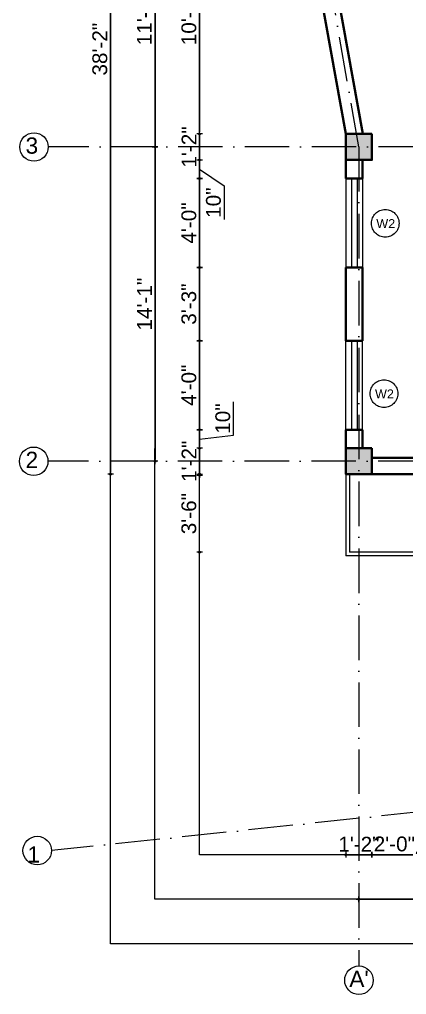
# Model space of a CAD drawing. Header units: inches. Extents: x -71 to 2682309, y -3332 to 801571.
# Drawn here: x 2670918 to 2671127, y 791008 to 791534 of the extents above; entities that cross this region are included whole.
import ezdxf

# ---------------------------------------------------------------- set-up
doc = ezdxf.new("R2010")
doc.units = ezdxf.units.IN
doc.header["$MEASUREMENT"] = 0
doc.header["$PDMODE"] = 99
doc.linetypes.add('ACAD_ISO04W100', pattern=[30, 24, -3, 0, -3])
doc.linetypes.add('ACAD_ISO10W100', pattern=[18, 12, -3, 0, -3])
for name, color, linetype, lineweight in [('CENTER  LINE RA', 10, 'ACAD_ISO04W100', 18), ('CONC. OUTLINE RA', 150, 'Continuous', 40), ('DOOR-WIN RA', 3, 'Continuous', 20), ('Hatch', 254, 'Continuous', 9), ('stair EA', 132, 'Continuous', 5), ('TEXT RA', 254, 'Continuous', 20), ('TEXTURE EA', 8, 'ACAD_ISO10W100', 9), ('wall EA', 24, 'Continuous', 40)]:
    doc.layers.add(name, color=color, linetype=linetype, lineweight=lineweight)
for name, color, linetype in [('HACTH', 7, 'Continuous'), ('lettring', 7, 'Continuous'), ('text EA', 7, 'Continuous')]:
    doc.layers.add(name, color=color, linetype=linetype)
doc.styles.add('DIM 8', font='arial.ttf', dxfattribs={"height": 8})
doc.styles.get("Standard").update_dxf_attribs({"font": 'arial.ttf'})
doc.dimstyles.new('Copy of DIM 8', dxfattribs={"dimtxt": 8, "dimasz": 1, "dimexe": 6, "dimexo": 18, "dimgap": 1.6875, "dimtad": 1, "dimdec": 0, "dimzin": 3, "dimdsep": 46, "dimlunit": 4, "dimtxsty": 'DIM 8', "dimblk": 'dot 2', "dimcen": 0.09375, "dimse1": 1, "dimse2": 1, "dimclrd": 1, "dimclre": 1, "dimclrt": 256, "dimadec": 0, "dimazin": 0, "dimtfac": 0.75, "dimtdec": 0, "dimtix": 1, "dimtmove": 1, "dimatfit": 3, "dimldrblk": 'DOT', "dimfxl": 1, "dimtolj": 1, "dimtzin": 0, "dimlwd": 9, "dimlwe": 9, "dimarcsym": 0})

# ---------------------------------------------------------------- blocks, each defined once
blk = doc.blocks.new('dot1')
at = {"layer": 'Hatch'}
h = blk.add_hatch(color=256, dxfattribs=at)
edge = h.paths.add_edge_path()
edge.add_arc((0, 0), 1, 0, 360)
for p, q in [((3, 0), (-3, 0)), ((0, 3), (0, -3))]:
    blk.add_line(p, q, dxfattribs=at)
blk.add_circle((0, 0), 1, dxfattribs=at)
blk = doc.blocks.new('dot 2')
at = {"layer": 'Hatch', "xscale": 0.5, "yscale": 0.5, "zscale": 0.5}
blk.add_blockref('dot1', (0, 0), dxfattribs=at)
blk = doc.blocks.new('*D1749')
at = {"layer": 'Defpoints', "color": 0, "transparency": 16777216}
for p in [(2671071.38, 791596.26), (2671014.95, 791472.05), (2671093.96, 791472.05)]:
    blk.add_point(p, dxfattribs=at)
at = {"layer": 'lettring', "color": 1, "lineweight": 9, "transparency": 16777216}
blk.add_line((2671014.95, 791595.26), (2671014.95, 791473.05), dxfattribs=at)
for p, rotation in [((2671014.95, 791596.26), 90), ((2671014.95, 791472.05), 270)]:
    blk.add_blockref('dot 2', p, dxfattribs=dict(at, rotation=rotation))
at = {"layer": 'lettring', "transparency": 16777216, "insert": (2671009.18, 791534.16), "char_height": 8, "attachment_point": 5, "rotation": 90, "style": 'DIM 8'}
blk.add_mtext('\\A1;10\'-4"', dxfattribs=at)
blk = doc.blocks.new('_Dot')
at = {"color": 0, "linetype": 'ByBlock', "lineweight": -2}
blk.add_line((-0.5, 0), (-1, 0), dxfattribs=at)
at = {"color": 0, "linetype": 'ByBlock', "const_width": 0.5}
blk.add_lwpolyline([(-0.25, 0, 1), (0.25, 0, 1)], format="xyb", close=True, dxfattribs=at)
blk = doc.blocks.new('*D1750')
at = {"layer": 'Defpoints', "color": 0, "transparency": 16777216}
for p in [(2671093.96, 791472.05), (2671014.95, 791458.05), (2671093.96, 791458.05)]:
    blk.add_point(p, dxfattribs=at)
at = {"layer": 'lettring', "color": 1, "lineweight": 9, "transparency": 16777216}
for p, q in [((2671014.95, 791473.05), (2671014.95, 791474.05)), ((2671014.95, 791472.05), (2671014.95, 791458.05)), ((2671014.95, 791457.05), (2671014.95, 791456.05))]:
    blk.add_line(p, q, dxfattribs=at)
for p, rotation in [((2671014.95, 791472.05), 270), ((2671014.95, 791458.05), 90)]:
    blk.add_blockref('dot 2', p, dxfattribs=dict(at, rotation=rotation))
at = {"layer": 'lettring', "transparency": 16777216, "insert": (2671009.25, 791465.05), "char_height": 8, "attachment_point": 5, "rotation": 90, "style": 'DIM 8'}
blk.add_mtext('\\A1;1\'-2"', dxfattribs=at)
blk = doc.blocks.new('*D1751')
at = {"layer": 'Defpoints', "color": 0, "transparency": 16777216}
for p in [(2671093.96, 791458.05), (2671014.95, 791448.05), (2671093.96, 791448.05)]:
    blk.add_point(p, dxfattribs=at)
at = {"layer": 'lettring', "color": 1, "lineweight": 9, "transparency": 16777216}
for p, q in [((2671014.95, 791457.05), (2671014.95, 791449.05)), ((2671014.95, 791453.05), (2671028.21, 791444.03)), ((2671028.21, 791444.03), (2671028.21, 791425.99))]:
    blk.add_line(p, q, dxfattribs=at)
for p, rotation in [((2671014.95, 791458.05), 90), ((2671014.95, 791448.05), 270)]:
    blk.add_blockref('dot 2', p, dxfattribs=dict(at, rotation=rotation))
at = {"layer": 'lettring', "transparency": 16777216, "insert": (2671022.44, 791435.01), "char_height": 8, "attachment_point": 5, "rotation": 90, "style": 'DIM 8'}
blk.add_mtext('\\A1;10"', dxfattribs=at)
blk = doc.blocks.new('*D1752')
at = {"layer": 'Defpoints', "color": 0, "transparency": 16777216}
for p in [(2671093.96, 791448.05), (2671014.95, 791400.05), (2671093.96, 791400.05)]:
    blk.add_point(p, dxfattribs=at)
at = {"layer": 'lettring', "color": 1, "lineweight": 9, "transparency": 16777216}
blk.add_line((2671014.95, 791447.05), (2671014.95, 791401.05), dxfattribs=at)
for p, rotation in [((2671014.95, 791448.05), 90), ((2671014.95, 791400.05), 270)]:
    blk.add_blockref('dot 2', p, dxfattribs=dict(at, rotation=rotation))
at = {"layer": 'lettring', "transparency": 16777216, "insert": (2671009.18, 791424.05), "char_height": 8, "attachment_point": 5, "rotation": 90, "style": 'DIM 8'}
blk.add_mtext('\\A1;4\'-0"', dxfattribs=at)
blk = doc.blocks.new('*D1753')
at = {"layer": 'Defpoints', "color": 0, "transparency": 16777216}
for p in [(2671093.96, 791400.05), (2671014.95, 791360.55), (2671093.96, 791360.55)]:
    blk.add_point(p, dxfattribs=at)
at = {"layer": 'lettring', "color": 1, "lineweight": 9, "transparency": 16777216}
blk.add_line((2671014.95, 791399.05), (2671014.95, 791361.55), dxfattribs=at)
for p, rotation in [((2671014.95, 791400.05), 90), ((2671014.95, 791360.55), 270)]:
    blk.add_blockref('dot 2', p, dxfattribs=dict(at, rotation=rotation))
at = {"layer": 'lettring', "transparency": 16777216, "insert": (2671009.18, 791380.3), "char_height": 8, "attachment_point": 5, "rotation": 90, "style": 'DIM 8'}
blk.add_mtext('\\A1;3\'-3"', dxfattribs=at)
blk = doc.blocks.new('*D1754')
at = {"layer": 'Defpoints', "color": 0, "transparency": 16777216}
for p in [(2671093.96, 791360.55), (2671014.95, 791312.55), (2671093.96, 791312.55)]:
    blk.add_point(p, dxfattribs=at)
at = {"layer": 'lettring', "color": 1, "lineweight": 9, "transparency": 16777216}
blk.add_line((2671014.95, 791359.55), (2671014.95, 791313.55), dxfattribs=at)
for p, rotation in [((2671014.95, 791360.55), 90), ((2671014.95, 791312.55), 270)]:
    blk.add_blockref('dot 2', p, dxfattribs=dict(at, rotation=rotation))
at = {"layer": 'lettring', "transparency": 16777216, "insert": (2671009.18, 791336.55), "char_height": 8, "attachment_point": 5, "rotation": 90, "style": 'DIM 8'}
blk.add_mtext('\\A1;4\'-0"', dxfattribs=at)
blk = doc.blocks.new('*D1755')
at = {"layer": 'Defpoints', "color": 0, "transparency": 16777216}
for p in [(2671093.96, 791312.55), (2671014.95, 791302.55), (2671093.96, 791302.55)]:
    blk.add_point(p, dxfattribs=at)
at = {"layer": 'lettring', "color": 1, "lineweight": 9, "transparency": 16777216}
for p, q in [((2671033.28, 791309.55), (2671033.28, 791327.58)), ((2671014.95, 791311.55), (2671014.95, 791303.55)), ((2671014.95, 791307.55), (2671033.28, 791309.55))]:
    blk.add_line(p, q, dxfattribs=at)
for p, rotation in [((2671014.95, 791312.55), 90), ((2671014.95, 791302.55), 270)]:
    blk.add_blockref('dot 2', p, dxfattribs=dict(at, rotation=rotation))
at = {"layer": 'lettring', "transparency": 16777216, "insert": (2671027.5, 791318.56), "char_height": 8, "attachment_point": 5, "rotation": 90, "style": 'DIM 8'}
blk.add_mtext('\\A1;10"', dxfattribs=at)
blk = doc.blocks.new('*D1756')
at = {"layer": 'Defpoints', "color": 0, "transparency": 16777216}
for p in [(2671093.96, 791302.55), (2671014.95, 791288.55), (2671093.96, 791288.55)]:
    blk.add_point(p, dxfattribs=at)
at = {"layer": 'lettring', "color": 1, "lineweight": 9, "transparency": 16777216}
for p, q in [((2671014.95, 791303.55), (2671014.95, 791304.55)), ((2671014.95, 791302.55), (2671014.95, 791288.55)), ((2671014.95, 791287.55), (2671014.95, 791286.55))]:
    blk.add_line(p, q, dxfattribs=at)
for p, rotation in [((2671014.95, 791302.55), 270), ((2671014.95, 791288.55), 90)]:
    blk.add_blockref('dot 2', p, dxfattribs=dict(at, rotation=rotation))
at = {"layer": 'lettring', "transparency": 16777216, "insert": (2671009.25, 791295.55), "char_height": 8, "attachment_point": 5, "rotation": 90, "style": 'DIM 8'}
blk.add_mtext('\\A1;1\'-2"', dxfattribs=at)
blk = doc.blocks.new('*D1758')
at = {"layer": 'Defpoints', "color": 0, "transparency": 16777216}
for p in [(2671078.38, 791603.26), (2670990.93, 791465.04), (2671100.96, 791465.04)]:
    blk.add_point(p, dxfattribs=at)
at = {"layer": 'lettring', "color": 1, "lineweight": 9, "transparency": 16777216}
blk.add_line((2670990.93, 791602.26), (2670990.93, 791466.04), dxfattribs=at)
for p, rotation in [((2670990.93, 791603.26), 90), ((2670990.93, 791465.04), 270)]:
    blk.add_blockref('dot 2', p, dxfattribs=dict(at, rotation=rotation))
at = {"layer": 'lettring', "transparency": 16777216, "insert": (2670985.16, 791534.15), "char_height": 8, "attachment_point": 5, "rotation": 90, "style": 'DIM 8'}
blk.add_mtext('\\A1;11\'-6"', dxfattribs=at)
blk = doc.blocks.new('*D1759')
at = {"layer": 'Defpoints', "color": 0, "transparency": 16777216}
for p in [(2671100.96, 791465.04), (2670990.93, 791295.55), (2671100.96, 791295.55)]:
    blk.add_point(p, dxfattribs=at)
at = {"layer": 'lettring', "color": 1, "lineweight": 9, "transparency": 16777216}
blk.add_line((2670990.93, 791464.04), (2670990.93, 791296.55), dxfattribs=at)
for p, rotation in [((2670990.93, 791465.04), 90), ((2670990.93, 791295.55), 270)]:
    blk.add_blockref('dot 2', p, dxfattribs=dict(at, rotation=rotation))
at = {"layer": 'lettring', "transparency": 16777216, "insert": (2670985.23, 791380.29), "char_height": 8, "attachment_point": 5, "rotation": 90, "style": 'DIM 8'}
blk.add_mtext('\\A1;14\'-1"', dxfattribs=at)
blk = doc.blocks.new('*D1760')
at = {"layer": 'Defpoints', "color": 0, "transparency": 16777216}
for p in [(2671014.95, 791288.05), (2671095.96, 791288.05), (2671095.96, 791246.55)]:
    blk.add_point(p, dxfattribs=at)
at = {"layer": 'lettring', "color": 1, "lineweight": 9, "transparency": 16777216}
blk.add_line((2671014.95, 791247.55), (2671014.95, 791287.05), dxfattribs=at)
for p, rotation in [((2671014.95, 791288.05), 90), ((2671014.95, 791246.55), 270)]:
    blk.add_blockref('dot 2', p, dxfattribs=dict(at, rotation=rotation))
at = {"layer": 'lettring', "transparency": 16777216, "insert": (2671009.18, 791267.3), "char_height": 8, "attachment_point": 5, "rotation": 90, "style": 'DIM 8'}
blk.add_mtext('\\A1;3\'-6"', dxfattribs=at)
blk = doc.blocks.new('*D1761')
at = {"layer": 'Defpoints', "color": 0, "transparency": 16777216}
for p in [(2671044.06, 791747), (2670966.88, 791288.55), (2671093.96, 791288.55)]:
    blk.add_point(p, dxfattribs=at)
at = {"layer": 'lettring', "color": 1, "lineweight": 9, "transparency": 16777216}
blk.add_line((2670966.88, 791746), (2670966.88, 791289.55), dxfattribs=at)
for p, rotation in [((2670966.88, 791747), 90), ((2670966.88, 791288.55), 270)]:
    blk.add_blockref('dot 2', p, dxfattribs=dict(at, rotation=rotation))
at = {"layer": 'lettring', "transparency": 16777216, "insert": (2670961.11, 791517.78), "char_height": 8, "attachment_point": 5, "rotation": 90, "style": 'DIM 8'}
blk.add_mtext('\\A1;38\'-2"', dxfattribs=at)
blk = doc.blocks.new('*D1777')
at = {"layer": 'Defpoints', "color": 0, "transparency": 16777216}
for p in [(2671093.96, 791288.55), (2671107.96, 791288.55), (2671107.96, 791083.34)]:
    blk.add_point(p, dxfattribs=at)
at = {"layer": 'lettring', "color": 1, "lineweight": 9, "transparency": 16777216}
for p, q in [((2671092.96, 791083.34), (2671091.96, 791083.34)), ((2671093.96, 791083.34), (2671107.96, 791083.34)), ((2671108.96, 791083.34), (2671109.96, 791083.34))]:
    blk.add_line(p, q, dxfattribs=at)
blk.add_blockref('dot 2', (2671093.96, 791083.34), dxfattribs=at)
at = {"layer": 'lettring', "color": 1, "lineweight": 9, "transparency": 16777216, "rotation": 180}
blk.add_blockref('dot 2', (2671107.96, 791083.34), dxfattribs=at)
at = {"layer": 'lettring', "transparency": 16777216, "insert": (2671100.96, 791089.04), "char_height": 8, "attachment_point": 5, "style": 'DIM 8'}
blk.add_mtext('\\A1;1\'-2"', dxfattribs=at)
blk = doc.blocks.new('*D1778')
at = {"layer": 'Defpoints', "color": 0, "transparency": 16777216}
for p in [(2671107.96, 791288.55), (2671132.19, 791288.49), (2671132.19, 791083.34)]:
    blk.add_point(p, dxfattribs=at)
at = {"layer": 'lettring', "color": 1, "lineweight": 9, "transparency": 16777216}
for p, q in [((2671106.96, 791083.34), (2671105.96, 791083.34)), ((2671107.96, 791083.34), (2671132.19, 791083.34)), ((2671133.19, 791083.34), (2671134.19, 791083.34))]:
    blk.add_line(p, q, dxfattribs=at)
blk.add_blockref('dot 2', (2671107.96, 791083.34), dxfattribs=at)
at = {"layer": 'lettring', "color": 1, "lineweight": 9, "transparency": 16777216, "rotation": 180}
blk.add_blockref('dot 2', (2671132.19, 791083.34), dxfattribs=at)
at = {"layer": 'lettring', "transparency": 16777216, "insert": (2671120.08, 791089.11), "char_height": 8, "attachment_point": 5, "style": 'DIM 8'}
blk.add_mtext('\\A1;2\'-0"', dxfattribs=at)
blk = doc.blocks.new('*D1784')
at = {"layer": 'Defpoints', "color": 0, "transparency": 16777216}
for p in [(2671100.96, 791295.55), (2671229.42, 791295.55), (2671229.42, 791059.34)]:
    blk.add_point(p, dxfattribs=at)
at = {"layer": 'lettring', "color": 1, "lineweight": 9, "transparency": 16777216}
blk.add_line((2671101.96, 791059.34), (2671228.42, 791059.34), dxfattribs=at)
at = {"layer": 'lettring', "color": 1, "lineweight": 9, "transparency": 16777216, "rotation": 180}
blk.add_blockref('dot 2', (2671100.96, 791059.34), dxfattribs=at)
at = {"layer": 'lettring', "color": 1, "lineweight": 9, "transparency": 16777216}
blk.add_blockref('dot 2', (2671229.42, 791059.34), dxfattribs=at)
at = {"layer": 'lettring', "transparency": 16777216, "insert": (2671165.19, 791065.11), "char_height": 8, "attachment_point": 5, "style": 'DIM 8'}
blk.add_mtext('\\A1;10\'-8"', dxfattribs=at)

msp = doc.modelspace()

# ---------------------------------------------------------------- hatches: boundary and pattern name
at = {"layer": 'HACTH', "lineweight": 30, "transparency": 33554541}
h = msp.add_hatch(color=256, dxfattribs=at)
h.dxf.hatch_style = 1
h.paths.add_polyline_path([(2671107.96, 791458.05), (2671107.96, 791472.05), (2671093.96, 791472.05), (2671093.96, 791458.05)])
h = msp.add_hatch(color=256, dxfattribs=at)
h.dxf.hatch_style = 1
h.paths.add_polyline_path([(2671107.96, 791288.55), (2671107.96, 791302.55), (2671093.96, 791302.55), (2671093.96, 791288.55)])

# ---------------------------------------------------------------- linework, layer by layer
at = {"layer": 'CENTER  LINE RA', "linetype": 'ACAD_ISO10W100', "ltscale": 2}
for p, q in [((2671100.96, 791465.05), (2671022.07, 791912.49)), ((2671460.49, 791465.04), (2670933.25, 791465.04)), ((2671100.96, 791465.05), (2671100.96, 791023.34)), ((2671460.33, 791295.55), (2670933.09, 791295.55)), ((2671460.17, 791140.72), (2670934.98, 791085.59))]:
    msp.add_line(p, q, dxfattribs=at)
at = {"layer": 'CONC. OUTLINE RA'}
for points in [[(2671107.96, 791472.05), (2671107.96, 791458.05), (2671093.96, 791458.05), (2671093.96, 791472.05)], [(2671107.96, 791302.55), (2671107.96, 791288.55), (2671093.96, 791288.55), (2671093.96, 791302.55)]]:
    msp.add_lwpolyline(points, close=True, dxfattribs=at)
at = {"layer": 'Defpoints'}
for p, q in [((2670966.84, 791035.34), (2670966.97, 791897.04)), ((2670990.85, 791059.34), (2670990.97, 791873.04)), ((2671014.85, 791083.34), (2671014.97, 791849.04)), ((2671400.12, 791083.34), (2671014.85, 791083.34)), ((2671424.12, 791059.34), (2670990.85, 791059.34)), ((2671448.11, 791035.34), (2670966.84, 791035.34))]:
    msp.add_line(p, q, dxfattribs=at)
at = {"layer": 'DOOR-WIN RA'}
for p, q in [((2671093.96, 791448.05), (2671093.96, 791400.05)), ((2671096.96, 791448.05), (2671096.96, 791400.05)), ((2671099.96, 791448.05), (2671099.96, 791400.05)), ((2671102.96, 791448.05), (2671102.96, 791400.05)), ((2671093.96, 791312.55), (2671093.96, 791360.55)), ((2671096.96, 791360.55), (2671096.96, 791312.55)), ((2671099.96, 791360.55), (2671099.96, 791312.55)), ((2671102.96, 791312.55), (2671102.96, 791360.55))]:
    msp.add_line(p, q, dxfattribs=at)
at = {"layer": 'stair EA'}
for p, q in [((2671093.96, 791288.55), (2671093.96, 791244.55)), ((2671095.96, 791288.55), (2671095.96, 791246.55)), ((2671222.42, 791244.55), (2671093.96, 791244.55)), ((2671222.42, 791246.55), (2671095.96, 791246.55))]:
    msp.add_line(p, q, dxfattribs=at)
at = {"layer": 'TEXTURE EA', "linetype": 'ByBlock', "ltscale": 2}
for centre in [(2670925.56, 791465.04), (2670925.4, 791295.55), (2670927.29, 791085.59), (2671100.96, 791015.65)]:
    msp.add_circle(centre, 7.69, dxfattribs=at)
at = {"layer": 'TEXTURE EA', "linetype": 'ACAD_ISO10W100', "ltscale": 4}
for centre in [(2671115.16, 791423.89), (2671114.47, 791332.04)]:
    msp.add_circle(centre, 7.46, dxfattribs=at)
at = {"layer": 'wall EA'}
for p, q in [((2671044.06, 791747), (2671093.96, 791472.05)), ((2671080.51, 791596.26), (2671103.11, 791472.05)), ((2671093.96, 791458.05), (2671093.96, 791448.05)), ((2671102.96, 791458.05), (2671102.96, 791448.05)), ((2671093.96, 791448.05), (2671102.96, 791448.05)), ((2671093.96, 791400.05), (2671093.96, 791360.55)), ((2671093.96, 791400.05), (2671102.96, 791400.05)), ((2671102.96, 791400.05), (2671102.96, 791360.55)), ((2671093.96, 791360.55), (2671102.96, 791360.55)), ((2671093.96, 791312.55), (2671093.96, 791302.55)), ((2671093.96, 791312.55), (2671102.96, 791312.55)), ((2671102.96, 791312.55), (2671102.96, 791302.55)), ((2671132.19, 791297.36), (2671107.96, 791297.31)), ((2671132.19, 791288.55), (2671107.96, 791288.55))]:
    msp.add_line(p, q, dxfattribs=at)

# ---------------------------------------------------------------- texts
at = {"layer": 'text EA'}
for p in [(2671110.36, 791421.28), (2671109.66, 791329.43)]:
    msp.add_text('W2', height=4.849, dxfattribs=at).set_placement(p)
at = {"layer": 'TEXT RA'}
for s, height, p in [('3', 8.76, (2670920.99, 791461.42)), ('2', 8.76, (2670920.98, 791291.93)), ('1', 8.76, (2670921.96, 791079.1)), ("A'", 8.764, (2671095.76, 791012.01))]:
    msp.add_text(s, height=height, dxfattribs=at).set_placement(p)

# ---------------------------------------------------------------- dimensions: what is measured, and where the dimension line sits
at = {"layer": 'lettring'}
for base, p1, p2, picture, middle in [((2670966.88, 791288.55), (2671044.06, 791747), (2671093.96, 791288.55), '*D1761', (2670961.11, 791517.78)), ((2670990.93, 791465.04), (2671078.38, 791603.26), (2671100.96, 791465.04), '*D1758', (2670985.16, 791534.15)), ((2671014.95, 791472.05), (2671071.38, 791596.26), (2671093.96, 791472.05), '*D1749', (2671009.18, 791534.16)), ((2671014.95, 791458.05), (2671093.96, 791472.05), (2671093.96, 791458.05), '*D1750', (2671009.25, 791465.05)), ((2670990.93, 791295.55), (2671100.96, 791465.04), (2671100.96, 791295.55), '*D1759', (2670985.23, 791380.29)), ((2671014.95, 791400.05), (2671093.96, 791448.05), (2671093.96, 791400.05), '*D1752', (2671009.18, 791424.05)), ((2671014.9519, 791360.5496), (2671093.9637, 791400.0459), (2671093.9637, 791360.5496), '*D1753', (2671009.1771, 791380.2978)), ((2671014.95, 791312.55), (2671093.96, 791360.55), (2671093.96, 791312.55), '*D1754', (2671009.18, 791336.55)), ((2671014.95, 791288.55), (2671093.96, 791302.55), (2671093.96, 791288.55), '*D1756', (2671009.25, 791295.55)), ((2671014.9519, 791288.0496), (2671095.9637, 791246.5492), (2671095.9637, 791288.0496), '*D1760', (2671009.1771, 791267.2994))]:
    dim = msp.add_linear_dim(base=base, p1=p1, p2=p2, angle=90, dimstyle='Copy of DIM 8', dxfattribs=at)
    dim.commit()
    dim.dimension.update_dxf_attribs({"geometry": picture, "text_midpoint": middle})
for base, p1, p2, picture, middle in [((2671014.95, 791448.05), (2671093.96, 791458.05), (2671093.96, 791448.05), '*D1751', (2671028.21, 791442.34)), ((2671014.95, 791302.55), (2671093.96, 791312.55), (2671093.96, 791302.55), '*D1755', (2671033.28, 791311.23))]:
    dim = msp.add_linear_dim(base=base, p1=p1, p2=p2, angle=90, dimstyle='Copy of DIM 8', dxfattribs=at)
    dim.commit()
    dim.dimension.update_dxf_attribs({"geometry": picture, "text_midpoint": middle, "dimtype": 160})
for base, p1, p2, picture, middle in [((2671229.42, 791059.34), (2671100.96, 791295.55), (2671229.42, 791295.55), '*D1784', (2671165.19, 791065.11)), ((2671107.96, 791083.34), (2671093.96, 791288.55), (2671107.96, 791288.55), '*D1777', (2671100.96, 791089.04)), ((2671132.19, 791083.34), (2671107.96, 791288.55), (2671132.19, 791288.49), '*D1778', (2671120.08, 791089.11))]:
    dim = msp.add_linear_dim(base=base, p1=p1, p2=p2, dimstyle='Copy of DIM 8', dxfattribs=at)
    dim.commit()
    dim.dimension.update_dxf_attribs({"geometry": picture, "text_midpoint": middle})

doc.saveas('drawing.dxf')
